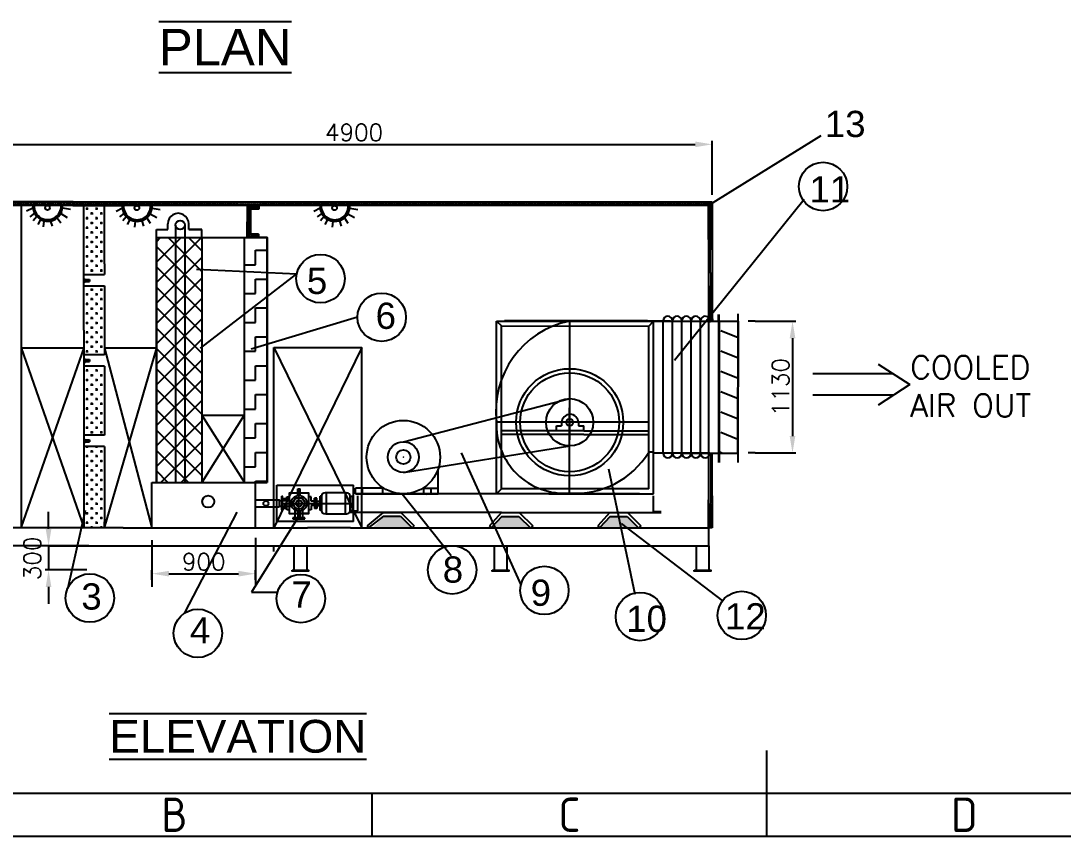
# Model space of a CAD drawing. Extents: x -10400 to 58680, y -1383 to 18331.
# Drawn here: x 17178 to 26388, y -1004 to 6204 of the extents above; entities that cross this region are included whole.
import ezdxf
from ezdxf.enums import TextEntityAlignment as Align

# ---------------------------------------------------------------- set-up
doc = ezdxf.new("R2010")
doc.units = 0
doc.header["$LTSCALE"] = 5
doc.header["$PDMODE"] = 3
doc.layers.get('0').update_dxf_attribs({"linetype": 'CONTINUOUS'})
doc.layers.get('DEFPOINTS').update_dxf_attribs({"linetype": 'CONTINUOUS'})
doc.styles.add('ISOCP', font='isocp.shx')
doc.styles.get("Standard").update_dxf_attribs({"font": 'romans.shx', "height": 150})
doc.dimstyles.get("Standard").update_dxf_attribs({"dimscale": 30, "dimtxt": 2, "dimasz": 1, "dimexe": 0.5, "dimexo": 0.5, "dimgap": 0.2, "dimtad": 1, "dimdec": 0, "dimdsep": 46, "dimtxsty": 'Standard', "dimcen": 2.5, "dimadec": 0, "dimazin": 0, "dimtfac": 1, "dimtdec": 0, "dimtmove": 2, "dimatfit": 3, "dimfxl": 1, "dimtolj": 1, "dimtzin": 0, "dimarcsym": 0})

# ---------------------------------------------------------------- blocks, each defined once
blk = doc.blocks.new('*D39')
at = {"color": 0, "lineweight": -2, "transparency": 16777216}
for p, q in [((17423, 1711.9), (17423, 1861.9)), ((17777.8, 1561.9), (17393, 1561.9)), ((17423, 1561.9), (17423, 1349.2)), ((17761.3, 1349.2), (17393, 1349.2)), ((17423, 1199.2), (17423, 1049.2))]:
    blk.add_line(p, q, dxfattribs=at)
at = {"color": 0, "transparency": 16777216}
for points in [[(17398, 1711.9), (17448, 1711.9), (17423, 1561.9)], [(17398, 1199.2), (17448, 1199.2), (17423, 1349.2)]]:
    blk.add_solid(points, dxfattribs=at)
at = {"layer": 'DEFPOINTS', "color": 0, "transparency": 16777216}
for p in [(17837.8, 1561.9), (17423, 1349.2), (17821.3, 1349.2)]:
    blk.add_point(p, dxfattribs=at)
at = {"color": 0, "transparency": 16777216, "insert": (17279.7, 1451.8), "char_height": 150, "attachment_point": 5, "rotation": 90}
blk.add_mtext('\\A1;300', dxfattribs=at)
blk = doc.blocks.new('*D36')
at = {"color": 0, "lineweight": -2, "transparency": 16777216}
for p, q in [((18337, 1261.2), (18337, 1346.5)), ((18487, 1316.5), (19101.3, 1316.5)), ((19251.3, 1261.2), (19251.3, 1346.5))]:
    blk.add_line(p, q, dxfattribs=at)
at = {"color": 0, "transparency": 16777216}
for points in [[(18487, 1341.5), (18487, 1291.5), (18337, 1316.5)], [(19101.3, 1341.5), (19101.3, 1291.5), (19251.3, 1316.5)]]:
    blk.add_solid(points, dxfattribs=at)
at = {"layer": 'DEFPOINTS', "color": 0, "transparency": 16777216}
for p in [(19251.3, 1316.5), (18337, 1201.2), (19251.3, 1201.2)]:
    blk.add_point(p, dxfattribs=at)
at = {"color": 0, "transparency": 16777216, "insert": (18794.2, 1421.5), "char_height": 150, "attachment_point": 5}
blk.add_mtext('\\A1;900', dxfattribs=at)
blk = doc.blocks.new('*D38')
at = {"color": 0, "lineweight": -2, "transparency": 16777216}
for p, q in [((16957.1, 4665), (16957.1, 5141.7)), ((17107.1, 5111.7), (23137.3, 5111.7)), ((23287.3, 4665), (23287.3, 5141.7))]:
    blk.add_line(p, q, dxfattribs=at)
at = {"color": 0, "transparency": 16777216}
for points in [[(17107.1, 5136.7), (17107.1, 5086.7), (16957.1, 5111.7)], [(23137.3, 5136.7), (23137.3, 5086.7), (23287.3, 5111.7)]]:
    blk.add_solid(points, dxfattribs=at)
at = {"layer": 'DEFPOINTS', "color": 0, "transparency": 16777216}
for p in [(23287.3, 5111.7), (16957.1, 4605), (23287.3, 4605)]:
    blk.add_point(p, dxfattribs=at)
at = {"color": 0, "transparency": 16777216, "insert": (20122.2, 5216.7), "char_height": 150, "width": 4757.143, "attachment_point": 5}
blk.add_mtext('\\A1;4900', dxfattribs=at)
blk = doc.blocks.new('*D47')
at = {"color": 0, "lineweight": -2, "transparency": 16777216}
for p, q in [((23665.6, 3548.3), (24026.4, 3548.3)), ((23996.4, 3398.3), (23996.4, 2533.5)), ((23665.6, 2383.5), (24026.4, 2383.5))]:
    blk.add_line(p, q, dxfattribs=at)
at = {"color": 0, "transparency": 16777216}
for points in [[(23971.4, 3398.3), (24021.4, 3398.3), (23996.4, 3548.3)], [(23971.4, 2533.5), (24021.4, 2533.5), (23996.4, 2383.5)]]:
    blk.add_solid(points, dxfattribs=at)
at = {"layer": 'DEFPOINTS', "color": 0, "transparency": 16777216}
for p in [(23605.6, 3548.3), (23605.6, 2383.5), (23996.4, 2383.5)]:
    blk.add_point(p, dxfattribs=at)
at = {"color": 0, "transparency": 16777216, "insert": (23891.4, 2965.9), "char_height": 150, "attachment_point": 5, "rotation": 90}
blk.add_mtext('\\A1;1130', dxfattribs=at)

msp = doc.modelspace()

# ---------------------------------------------------------------- hatches: boundary and pattern name
h = msp.add_hatch()
h.set_pattern_fill('DOTS', color=0, scale=6.624865, style=0)
h.set_pattern_definition([(0, (-50960.755, 1710.087), (5.2584866, 10.5169732), [0, -10.5169732])])
edge = h.paths.add_edge_path()
edge.add_line((17432.5, 4605), (17217.6, 4605))
edge.add_line((17217.6, 4605), (17217.6, 4571.8))
edge.add_line((17263.1, 4571.8), (17217.6, 4571.8))
edge.add_line((17263.1, 4571.8), (17434.3, 4571.8))
edge.add_line((17432.5, 4571.8), (17432.5, 4605))
h = msp.add_hatch()
h.set_pattern_fill('DOTS', color=0, scale=6.624865, style=0)
h.set_pattern_definition([(0, (-50753.348, 1710.087), (5.2584866, 10.5169732), [0, -10.5169732])])
edge = h.paths.add_edge_path()
edge.add_line((17639.9, 4605), (17425, 4605))
edge.add_line((17425, 4605), (17425, 4571.8))
edge.add_line((17470.5, 4571.8), (17425, 4571.8))
edge.add_line((17470.5, 4571.8), (17641.7, 4571.8))
edge.add_line((17639.9, 4571.8), (17639.9, 4605))
h = msp.add_hatch()
h.set_pattern_fill('DOTS', color=0, scale=6.624865, style=0)
h.set_pattern_definition([(0, (-51151.95, 1708.068), (5.2584866, 10.5169732), [0, -10.5169732])])
edge = h.paths.add_edge_path()
edge.add_line((17241.3, 4602.9), (17026.4, 4602.9))
edge.add_line((17026.4, 4602.9), (17026.4, 4569.8))
edge.add_line((17071.9, 4569.8), (17026.4, 4569.8))
edge.add_line((17071.9, 4569.8), (17243.1, 4569.8))
edge.add_line((17241.3, 4569.8), (17241.3, 4602.9))
h = msp.add_hatch()
h.set_pattern_fill('DOTS', color=0, scale=6.624865, style=0)
h.set_pattern_definition([(0, (-50543.836, 1708.09), (5.2584866, 10.5169732), [0, -10.5169732])])
edge = h.paths.add_edge_path()
edge.add_line((17849.4, 4603), (17634.5, 4603))
edge.add_line((17634.5, 4603), (17634.5, 4569.8))
edge.add_line((17680, 4569.8), (17634.5, 4569.8))
edge.add_line((17680, 4569.8), (17851.3, 4569.8))
edge.add_line((17849.4, 4569.8), (17849.4, 4603))
h = msp.add_hatch()
h.set_pattern_fill('CROSS', color=0, scale=6.62486, style=0)
h.paths.add_polyline_path([(17916.3, 4482), (17916.3, 4570.7), (17899.7, 4570.7), (17735, 4570.7), (17735, 3960.7), (17915.9, 3960.7), (17915.9, 4054.9)])
h.paths.add_polyline_path([(17915.9, 3860.7), (17735, 3860.7), (17735, 3469.6), (17735, 3250.7), (17915.9, 3250.7)])
h.paths.add_polyline_path([(17915.9, 3150.7), (17735, 3150.7), (17735, 2540.7), (17915.9, 2540.7)])
h.paths.add_polyline_path([(17915.9, 2440.7), (17735, 2440.7), (17735, 1724.5), (17735.3, 1722.1), (17913.8, 1722.1), (17913.8, 1723.5), (17915.9, 1830.7)])
h = msp.add_hatch()
h.set_pattern_fill('DOTS', color=0, scale=6.624865, style=0)
h.set_pattern_definition([(0, (-50336.429, 1708.09), (5.2584866, 10.5169732), [0, -10.5169732])])
edge = h.paths.add_edge_path()
edge.add_line((18056.8, 4603), (17841.9, 4603))
edge.add_line((17841.9, 4603), (17841.9, 4569.8))
edge.add_line((17887.4, 4569.8), (17841.9, 4569.8))
edge.add_line((17887.4, 4569.8), (18058.7, 4569.8))
edge.add_line((18056.8, 4569.8), (18056.8, 4603))
h = msp.add_hatch()
h.set_pattern_fill('DOTS', color=0, scale=6.624865, style=0)
h.set_pattern_definition([(0, (-50128.028, 1708.878), (5.2584866, 10.5169732), [0, -10.5169732])])
edge = h.paths.add_edge_path()
edge.add_line((18265.2, 4603.7), (18050.3, 4603.7))
edge.add_line((18050.3, 4603.7), (18050.3, 4570.6))
edge.add_line((18095.8, 4570.6), (18050.3, 4570.6))
edge.add_line((18095.8, 4570.6), (18267.1, 4570.6))
edge.add_line((18265.2, 4570.6), (18265.2, 4603.7))
h = msp.add_hatch()
h.set_pattern_fill('DOTS', color=0, scale=6.624865, style=0)
h.set_pattern_definition([(0, (-49920.622, 1708.878), (5.2584866, 10.5169732), [0, -10.5169732])])
edge = h.paths.add_edge_path()
edge.add_line((18472.6, 4603.7), (18257.7, 4603.7))
edge.add_line((18257.7, 4603.7), (18257.7, 4570.6))
edge.add_line((18303.2, 4570.6), (18257.7, 4570.6))
edge.add_line((18303.2, 4570.6), (18474.5, 4570.6))
edge.add_line((18472.6, 4570.6), (18472.6, 4603.7))
h = msp.add_hatch()
h.set_pattern_fill('DOTS', color=0, scale=6.624865, style=0)
h.set_pattern_definition([(0, (-49718.097, 1706.59), (5.2584866, 10.5169732), [0, -10.5169732])])
edge = h.paths.add_edge_path()
edge.add_line((18675.2, 4601.5), (18460.2, 4601.5))
edge.add_line((18460.2, 4601.5), (18460.2, 4568.3))
edge.add_line((18505.7, 4568.3), (18460.2, 4568.3))
edge.add_line((18505.7, 4568.3), (18677, 4568.3))
edge.add_line((18675.2, 4568.3), (18675.2, 4601.5))
h = msp.add_hatch()
h.set_pattern_fill('DOTS', color=0, scale=6.624865, style=0)
h.set_pattern_definition([(0, (-49510.69, 1706.59), (5.2584866, 10.5169732), [0, -10.5169732])])
edge = h.paths.add_edge_path()
edge.add_line((18882.6, 4601.5), (18667.7, 4601.5))
edge.add_line((18667.7, 4601.5), (18667.7, 4568.3))
edge.add_line((18713.1, 4568.3), (18667.7, 4568.3))
edge.add_line((18713.1, 4568.3), (18884.4, 4568.3))
edge.add_line((18882.6, 4568.3), (18882.6, 4601.5))
h = msp.add_hatch()
h.set_pattern_fill('DOTS', color=0, scale=6.624865, style=0)
h.set_pattern_definition([(0, (-49304.048, 1706.59), (5.2584866, 10.5169732), [0, -10.5169732])])
edge = h.paths.add_edge_path()
edge.add_line((19089.2, 4601.5), (18874.3, 4601.5))
edge.add_line((18874.3, 4601.5), (18874.3, 4568.3))
edge.add_line((18919.8, 4568.3), (18874.3, 4568.3))
edge.add_line((18919.8, 4568.3), (19091, 4568.3))
edge.add_line((19089.2, 4568.3), (19089.2, 4601.5))
h = msp.add_hatch()
h.set_pattern_fill('DOTS', color=0, scale=6.624865, style=0)
h.set_pattern_definition([(0, (-49096.641, 1706.59), (5.2584866, 10.5169732), [0, -10.5169732])])
edge = h.paths.add_edge_path()
edge.add_line((19296.6, 4601.5), (19081.7, 4601.5))
edge.add_line((19081.7, 4601.5), (19081.7, 4568.3))
edge.add_line((19127.2, 4568.3), (19081.7, 4568.3))
edge.add_line((19127.2, 4568.3), (19298.5, 4568.3))
edge.add_line((19296.6, 4568.3), (19296.6, 4601.5))
h = msp.add_hatch()
h.set_pattern_fill('ANSI37', color=0, scale=3.312432, style=0)
h.set_pattern_definition([(45, (-63058.929, -997.294), (-7.436623, 7.436623), []), (135, (-63058.929, -997.294), (-7.436623, -7.436623), [])])
h.paths.add_polyline_path([(19179, 4287.9), (19207.6, 4287.9), (19207.6, 4542.2), (19283.5, 4542.2), (19283.5, 4570.7), (19179, 4570.7)])
h = msp.add_hatch()
h.set_pattern_fill('DOTS', color=0, scale=6.624865, style=0)
h.set_pattern_definition([(0, (-48885.14, 1707.97), (5.2584866, 10.5169732), [0, -10.5169732])])
edge = h.paths.add_edge_path()
edge.add_line((19508.1, 4602.8), (19293.2, 4602.8))
edge.add_line((19293.2, 4602.8), (19293.2, 4569.7))
edge.add_line((19338.7, 4569.7), (19293.2, 4569.7))
edge.add_line((19338.7, 4569.7), (19510, 4569.7))
edge.add_line((19508.1, 4569.7), (19508.1, 4602.8))
h = msp.add_hatch()
h.set_pattern_fill('DOTS', color=0, scale=6.624865, style=0)
h.set_pattern_definition([(0, (-48677.733, 1707.97), (5.2584866, 10.5169732), [0, -10.5169732])])
edge = h.paths.add_edge_path()
edge.add_line((19715.5, 4602.8), (19500.6, 4602.8))
edge.add_line((19500.6, 4602.8), (19500.6, 4569.7))
edge.add_line((19546.1, 4569.7), (19500.6, 4569.7))
edge.add_line((19546.1, 4569.7), (19717.4, 4569.7))
edge.add_line((19715.5, 4569.7), (19715.5, 4602.8))
h = msp.add_hatch()
h.set_pattern_fill('DOTS', color=0, scale=6.624865, style=0)
h.set_pattern_definition([(0, (-48473.729, 1705.823), (5.2584866, 10.5169732), [0, -10.5169732])])
edge = h.paths.add_edge_path()
edge.add_line((19919.5, 4600.7), (19704.6, 4600.7))
edge.add_line((19704.6, 4600.7), (19704.6, 4567.6))
edge.add_line((19750.1, 4567.6), (19704.6, 4567.6))
edge.add_line((19750.1, 4567.6), (19921.4, 4567.6))
edge.add_line((19919.5, 4567.6), (19919.5, 4600.7))
h = msp.add_hatch()
h.set_pattern_fill('DOTS', color=0, scale=6.624865, style=0)
h.set_pattern_definition([(0, (-48266.323, 1705.823), (5.2584866, 10.5169732), [0, -10.5169732])])
edge = h.paths.add_edge_path()
edge.add_line((20126.9, 4600.7), (19912, 4600.7))
edge.add_line((19912, 4600.7), (19912, 4567.6))
edge.add_line((19957.5, 4567.6), (19912, 4567.6))
edge.add_line((19957.5, 4567.6), (20128.8, 4567.6))
edge.add_line((20126.9, 4567.6), (20126.9, 4600.7))
h = msp.add_hatch()
h.set_pattern_fill('DOTS', color=0, scale=6.624865, style=0)
h.set_pattern_definition([(0, (-48063.393, 1705.823), (5.2584866, 10.5169732), [0, -10.5169732])])
edge = h.paths.add_edge_path()
edge.add_line((20329.9, 4600.7), (20114.9, 4600.7))
edge.add_line((20114.9, 4600.7), (20114.9, 4567.6))
edge.add_line((20160.4, 4567.6), (20114.9, 4567.6))
edge.add_line((20160.4, 4567.6), (20331.7, 4567.6))
edge.add_line((20329.9, 4567.6), (20329.9, 4600.7))
h = msp.add_hatch()
h.set_pattern_fill('DOTS', color=0, scale=6.624865, style=0)
h.set_pattern_definition([(0, (-47855.986, 1705.823), (5.2584866, 10.5169732), [0, -10.5169732])])
edge = h.paths.add_edge_path()
edge.add_line((20537.3, 4600.7), (20322.4, 4600.7))
edge.add_line((20322.4, 4600.7), (20322.4, 4567.6))
edge.add_line((20367.9, 4567.6), (20322.4, 4567.6))
edge.add_line((20367.9, 4567.6), (20539.1, 4567.6))
edge.add_line((20537.3, 4567.6), (20537.3, 4600.7))
h = msp.add_hatch()
h.set_pattern_fill('DOTS', color=0, scale=6.624865, style=0)
h.set_pattern_definition([(0, (-47643.814, 1706.648), (5.2584866, 10.5169732), [0, -10.5169732])])
edge = h.paths.add_edge_path()
edge.add_line((20749.5, 4601.5), (20534.5, 4601.5))
edge.add_line((20534.5, 4601.5), (20534.5, 4568.4))
edge.add_line((20580, 4568.4), (20534.5, 4568.4))
edge.add_line((20580, 4568.4), (20751.3, 4568.4))
edge.add_line((20749.5, 4568.4), (20749.5, 4601.5))
h = msp.add_hatch()
h.set_pattern_fill('DOTS', color=0, scale=6.624865, style=0)
h.set_pattern_definition([(0, (-47436.407, 1706.648), (5.2584866, 10.5169732), [0, -10.5169732])])
edge = h.paths.add_edge_path()
edge.add_line((20956.9, 4601.5), (20741.9, 4601.5))
edge.add_line((20741.9, 4601.5), (20741.9, 4568.4))
edge.add_line((20787.4, 4568.4), (20741.9, 4568.4))
edge.add_line((20787.4, 4568.4), (20958.7, 4568.4))
edge.add_line((20956.9, 4568.4), (20956.9, 4601.5))
h = msp.add_hatch()
h.set_pattern_fill('DOTS', color=0, scale=6.624865, style=0)
h.set_pattern_definition([(0, (-47226.714, 1708.69), (5.2584866, 10.5169732), [0, -10.5169732])])
edge = h.paths.add_edge_path()
edge.add_line((21166.6, 4603.6), (20951.6, 4603.6))
edge.add_line((20951.6, 4603.6), (20951.6, 4570.4))
edge.add_line((20997.1, 4570.4), (20951.6, 4570.4))
edge.add_line((20997.1, 4570.4), (21168.4, 4570.4))
edge.add_line((21166.6, 4570.4), (21166.6, 4603.6))
h = msp.add_hatch()
h.set_pattern_fill('DOTS', color=0, scale=6.624865, style=0)
h.set_pattern_definition([(0, (-47019.308, 1708.69), (5.2584866, 10.5169732), [0, -10.5169732])])
edge = h.paths.add_edge_path()
edge.add_line((21374, 4603.6), (21159, 4603.6))
edge.add_line((21159, 4603.6), (21159, 4570.4))
edge.add_line((21204.5, 4570.4), (21159, 4570.4))
edge.add_line((21204.5, 4570.4), (21375.8, 4570.4))
edge.add_line((21374, 4570.4), (21374, 4603.6))
h = msp.add_hatch()
h.set_pattern_fill('DOTS', color=0, scale=6.624865, style=0)
h.set_pattern_definition([(0, (-46809.959, 1708.823), (5.2584866, 10.5169732), [0, -10.5169732])])
edge = h.paths.add_edge_path()
edge.add_line((21583.3, 4603.7), (21368.4, 4603.7))
edge.add_line((21368.4, 4603.7), (21368.4, 4570.6))
edge.add_line((21413.9, 4570.6), (21368.4, 4570.6))
edge.add_line((21413.9, 4570.6), (21585.1, 4570.6))
edge.add_line((21583.3, 4570.6), (21583.3, 4603.7))
h = msp.add_hatch()
h.set_pattern_fill('DOTS', color=0, scale=6.624865, style=0)
h.set_pattern_definition([(0, (-46602.552, 1708.823), (5.2584866, 10.5169732), [0, -10.5169732])])
edge = h.paths.add_edge_path()
edge.add_line((21790.7, 4603.7), (21575.8, 4603.7))
edge.add_line((21575.8, 4603.7), (21575.8, 4570.6))
edge.add_line((21621.3, 4570.6), (21575.8, 4570.6))
edge.add_line((21621.3, 4570.6), (21792.5, 4570.6))
edge.add_line((21790.7, 4570.6), (21790.7, 4603.7))
h = msp.add_hatch()
h.set_pattern_fill('DOTS', color=0, scale=6.624865, style=0)
h.set_pattern_definition([(0, (-46394.047, 1709.5), (5.2584866, 10.5169732), [0, -10.5169732])])
edge = h.paths.add_edge_path()
edge.add_line((21999.2, 4604.4), (21784.3, 4604.4))
edge.add_line((21784.3, 4604.4), (21784.3, 4571.2))
edge.add_line((21829.8, 4571.2), (21784.3, 4571.2))
edge.add_line((21829.8, 4571.2), (22001, 4571.2))
edge.add_line((21999.2, 4571.2), (21999.2, 4604.4))
h = msp.add_hatch()
h.set_pattern_fill('DOTS', color=0, scale=6.624865, style=0)
h.set_pattern_definition([(0, (-46186.641, 1709.5), (5.2584866, 10.5169732), [0, -10.5169732])])
edge = h.paths.add_edge_path()
edge.add_line((22206.6, 4604.4), (21991.7, 4604.4))
edge.add_line((21991.7, 4604.4), (21991.7, 4571.2))
edge.add_line((22037.2, 4571.2), (21991.7, 4571.2))
edge.add_line((22037.2, 4571.2), (22208.5, 4571.2))
edge.add_line((22206.6, 4571.2), (22206.6, 4604.4))
h = msp.add_hatch()
h.set_pattern_fill('DOTS', color=0, scale=6.624865, style=0)
h.set_pattern_definition([(0, (-45975.066, 1709.316), (5.2584866, 10.5169732), [0, -10.5169732])])
edge = h.paths.add_edge_path()
edge.add_line((22418.2, 4604.2), (22203.3, 4604.2))
edge.add_line((22203.3, 4604.2), (22203.3, 4571.1))
edge.add_line((22248.8, 4571.1), (22203.3, 4571.1))
edge.add_line((22248.8, 4571.1), (22420, 4571.1))
edge.add_line((22418.2, 4571.1), (22418.2, 4604.2))
h = msp.add_hatch()
h.set_pattern_fill('DOTS', color=0, scale=6.624865, style=0)
h.set_pattern_definition([(0, (-45767.659, 1709.316), (5.2584866, 10.5169732), [0, -10.5169732])])
edge = h.paths.add_edge_path()
edge.add_line((22625.6, 4604.2), (22410.7, 4604.2))
edge.add_line((22410.7, 4604.2), (22410.7, 4571.1))
edge.add_line((22456.2, 4571.1), (22410.7, 4571.1))
edge.add_line((22456.2, 4571.1), (22627.4, 4571.1))
edge.add_line((22625.6, 4571.1), (22625.6, 4604.2))
h = msp.add_hatch()
h.set_pattern_fill('DOTS', color=0, scale=6.624865, style=0)
h.set_pattern_definition([(0, (-45560.696, 1708.637), (5.2584866, 10.5169732), [0, -10.5169732])])
edge = h.paths.add_edge_path()
edge.add_line((22832.6, 4603.5), (22617.6, 4603.5))
edge.add_line((22617.6, 4603.5), (22617.6, 4570.4))
edge.add_line((22663.1, 4570.4), (22617.6, 4570.4))
edge.add_line((22663.1, 4570.4), (22834.4, 4570.4))
edge.add_line((22832.6, 4570.4), (22832.6, 4603.5))
h = msp.add_hatch()
h.set_pattern_fill('DOTS', color=0, scale=6.624865, style=0)
h.set_pattern_definition([(0, (-45353.289, 1708.637), (5.2584866, 10.5169732), [0, -10.5169732])])
edge = h.paths.add_edge_path()
edge.add_line((23040, 4603.5), (22825.1, 4603.5))
edge.add_line((22825.1, 4603.5), (22825.1, 4570.4))
edge.add_line((22870.5, 4570.4), (22825.1, 4570.4))
edge.add_line((22870.5, 4570.4), (23041.8, 4570.4))
edge.add_line((23040, 4570.4), (23040, 4603.5))
h = msp.add_hatch()
h.set_pattern_fill('DOTS', color=0, scale=6.624865, style=0)
h.set_pattern_definition([(0, (-45140.296, 1707.455), (5.2584866, 10.5169732), [0, -10.5169732])])
edge = h.paths.add_edge_path()
edge.add_line((23253, 4602.3), (23038, 4602.3))
edge.add_line((23038, 4602.3), (23038, 4569.2))
edge.add_line((23083.5, 4569.2), (23038, 4569.2))
edge.add_line((23083.5, 4569.2), (23254.8, 4569.2))
edge.add_line((23253, 4569.2), (23253, 4602.3))
h = msp.add_hatch()
h.set_pattern_fill('DOTS', color=0, scale=6.624865, angle=-90, style=0)
h.set_pattern_definition([(270, (20390.034, 72782.858), (10.5169732, -5.2584866), [0, -10.5169732])])
edge = h.paths.add_edge_path()
edge.add_line((23284.9, 4389.6), (23284.9, 4604.5))
edge.add_line((23284.9, 4604.5), (23251.8, 4604.5))
edge.add_line((23251.8, 4559), (23251.8, 4604.5))
edge.add_line((23251.8, 4559), (23251.8, 4387.8))
edge.add_line((23251.8, 4389.6), (23284.9, 4389.6))
h = msp.add_hatch()
h.set_pattern_fill('DOTS', color=0, scale=6.624865, angle=-90, style=0)
h.set_pattern_definition([(270, (20387.014, 72574.153), (10.5169732, -5.2584866), [0, -10.5169732])])
edge = h.paths.add_edge_path()
edge.add_line((23281.9, 4180.9), (23281.9, 4395.8))
edge.add_line((23281.9, 4395.8), (23248.8, 4395.8))
edge.add_line((23248.8, 4350.3), (23248.8, 4395.8))
edge.add_line((23248.8, 4350.3), (23248.8, 4179.1))
edge.add_line((23248.8, 4180.9), (23281.9, 4180.9))
h = msp.add_hatch()
h.set_pattern_fill('ANSI37', color=0, scale=40.195617, style=0)
h.set_pattern_definition([(45, (-103470.71, -1184.41), (-90.24173, 90.24173), []), (135, (-103470.71, -1184.41), (-90.24173, -90.24173), [])])
h.paths.add_polyline_path([(18777.7, 4287.9), (18375.8, 4287.9), (18375.8, 2122.3), (18777.7, 2122.3)])
h = msp.add_hatch()
h.set_pattern_fill('ZIGZAG', color=0, scale=40.195617, style=0)
h.set_pattern_definition([(0, (-103264.83, -1184.41), (127.62108, 127.62108), [127.62108, -127.62108]), (90, (-103137.21, -1184.41), (-127.62108, 127.62108), [127.62108, -127.62108])])
h.paths.add_polyline_path([(19354.8, 4287.9), (19153.8, 4287.9), (19153.8, 2122.3), (19354.8, 2122.3)])
h = msp.add_hatch()
h.set_pattern_fill('DOTS', color=0, scale=6.624865, angle=-90, style=0)
h.set_pattern_definition([(270, (20390.404, 72367.467), (10.5169732, -5.2584866), [0, -10.5169732])])
edge = h.paths.add_edge_path()
edge.add_line((23285.3, 3974.2), (23285.3, 4189.1))
edge.add_line((23285.3, 4189.1), (23252.1, 4189.1))
edge.add_line((23252.1, 4143.6), (23252.1, 4189.1))
edge.add_line((23252.1, 4143.6), (23252.1, 3972.4))
edge.add_line((23252.1, 3974.2), (23285.3, 3974.2))
h = msp.add_hatch()
h.set_pattern_fill('DOTS', color=0, scale=6.624865, angle=-90, style=0)
h.set_pattern_definition([(270, (20389.377, 72159.175), (10.5169732, -5.2584866), [0, -10.5169732])])
edge = h.paths.add_edge_path()
edge.add_line((23284.2, 3765.9), (23284.2, 3980.8))
edge.add_line((23284.2, 3980.8), (23251.1, 3980.8))
edge.add_line((23251.1, 3935.3), (23251.1, 3980.8))
edge.add_line((23251.1, 3935.3), (23251.1, 3764.1))
edge.add_line((23251.1, 3765.9), (23284.2, 3765.9))
h = msp.add_hatch()
h.set_pattern_fill('DOTS', color=0, scale=6.624865, angle=-90, style=0)
h.set_pattern_definition([(270, (20393.904, 72041.548), (10.5169732, -5.2584866), [0, -10.5169732])])
edge = h.paths.add_edge_path()
edge.add_line((23288.8, 3648.3), (23288.8, 3863.2))
edge.add_line((23288.8, 3863.2), (23255.6, 3863.2))
edge.add_line((23255.6, 3817.7), (23255.6, 3863.2))
edge.add_line((23255.6, 3817.7), (23255.6, 3646.5))
edge.add_line((23255.6, 3648.3), (23288.8, 3648.3))
h = msp.add_hatch()
h.set_pattern_fill('DOTS', color=0, scale=6.624865, angle=-90, style=0)
h.set_pattern_definition([(270, (20385.316, 71937.493), (10.5169732, -5.2584866), [0, -10.5169732])])
edge = h.paths.add_edge_path()
edge.add_line((23280.2, 3544.2), (23280.2, 3759.2))
edge.add_line((23280.2, 3759.2), (23247.1, 3759.2))
edge.add_line((23247.1, 3713.7), (23247.1, 3759.2))
edge.add_line((23247.1, 3713.7), (23247.1, 3542.4))
edge.add_line((23247.1, 3544.2), (23280.2, 3544.2))
h = msp.add_hatch()
h.set_pattern_fill('DOTS', color=0, scale=6.624865, angle=-90, style=0)
h.set_pattern_definition([(270, (20389.764, 70550.987), (10.5169732, -5.2584866), [0, -10.5169732])])
edge = h.paths.add_edge_path()
edge.add_line((23284.6, 2157.7), (23284.6, 2372.6))
edge.add_line((23284.6, 2372.6), (23251.5, 2372.6))
edge.add_line((23251.5, 2327.2), (23251.5, 2372.6))
edge.add_line((23251.5, 2327.2), (23251.5, 2155.9))
edge.add_line((23251.5, 2157.7), (23284.6, 2157.7))
h = msp.add_hatch()
h.set_pattern_fill('DOTS', color=0, scale=6.624865, angle=-90, style=0)
h.set_pattern_definition([(270, (20389.709, 70338.534), (10.5169732, -5.2584866), [0, -10.5169732])])
edge = h.paths.add_edge_path()
edge.add_line((23284.6, 1945.3), (23284.6, 2160.2))
edge.add_line((23284.6, 2160.2), (23251.4, 2160.2))
edge.add_line((23251.4, 2114.7), (23251.4, 2160.2))
edge.add_line((23251.4, 2114.7), (23251.4, 1943.4))
edge.add_line((23251.4, 1945.3), (23284.6, 1945.3))
h = msp.add_hatch()
h.set_pattern_fill('DOTS', color=0, scale=6.624865, angle=-90, style=0)
h.set_pattern_definition([(270, (20389.937, 70119.066), (10.5169732, -5.2584866), [0, -10.5169732])])
edge = h.paths.add_edge_path()
edge.add_line((23284.8, 1725.8), (23284.8, 1940.7))
edge.add_line((23284.8, 1940.7), (23251.7, 1940.7))
edge.add_line((23251.7, 1895.2), (23251.7, 1940.7))
edge.add_line((23251.7, 1895.2), (23251.7, 1724))
edge.add_line((23251.7, 1725.8), (23284.8, 1725.8))
h = msp.add_hatch(color=0)
h.paths.add_polyline_path([(22534.2, 1821.8), (22384.3, 1821.8), (22290.4, 1722.1), (22636.8, 1722.1)])
h.paths.add_polyline_path([(21578.9, 1821.8), (21429, 1821.8), (21335.1, 1722.1), (21681.5, 1722.1)])
h.paths.add_polyline_path([(20532.1, 1823.9), (20382.2, 1823.9), (20288.3, 1724.1), (20288.1, 1722.1), (20636.8, 1722.1)])

# ---------------------------------------------------------------- linework, layer by layer
at = {"color": 0, "ltscale": 100}
for p, q in [((24248, 5187.3), (23254.1, 4570.7)), ((21597.8, 1217.1), (21070.5, 2384.8)), ((20548.8, 2022.5), (20980, 1477.2)), ((22482, 1759.4), (23377.7, 1077.2))]:
    msp.add_line(p, q, dxfattribs=at)
at = {"color": 0}
for p, q in [((17425, 4605), (16957.1, 4605)), ((17639.9, 4605), (17425, 4605)), ((17639.9, 4605), (23287.3, 4605)), ((22953.5, 3203.2), (24098.7, 4628.2)), ((23287.3, 4605), (23287.3, 3549.2)), ((17641.7, 4571.8), (16830.9, 4571.8)), ((17182.5, 4571.8), (17182.5, 3917.4)), ((17285, 4548.8), (17228.8, 4520.2)), ((17625.3, 4571.8), (17459.6, 4571.8)), ((17547, 4550), (17618, 4538.4)), ((17637.6, 4571.8), (17816.3, 4571.8)), ((17641.7, 4571.8), (18085.1, 4571.8)), ((17735, 3469.6), (17735, 4571.8)), ((17735, 4570.7), (17906.3, 4570.7)), ((19560.8, 4570.7), (17899.7, 4570.7)), ((17916.3, 4482), (17916.3, 4571.2)), ((18075.3, 4547.7), (18019.1, 4519.1)), ((18341.4, 4570.7), (18175.8, 4570.7)), ((18337.3, 4549), (18408.3, 4537.3)), ((19176.5, 4570.7), (19175.6, 4287.9)), ((19207.6, 4542.2), (19284.7, 4542.2)), ((19207.6, 4542.2), (19207.6, 4320.2)), ((19445.9, 4570.7), (19213, 4570.7)), ((19284.7, 4542.2), (19284.5, 4570.7)), ((19873.9, 4570.7), (19445.9, 4570.7)), ((19822.1, 4547.7), (19766, 4519.1)), ((23254.1, 4570.7), (19873.9, 4570.7)), ((20084.2, 4549), (20155.1, 4537.3)), ((23254.5, 4271.7), (23254.1, 4570.7)), ((17299.1, 4502.9), (17258.9, 4470.7)), ((17319.5, 4473), (17288.3, 4435.8)), ((17351, 4448.9), (17327.5, 4402.9)), ((17380.2, 4433.5), (17374.4, 4381.6)), ((17437.8, 4437.8), (17454.1, 4388.4)), ((17500.5, 4463.3), (17531.5, 4416.9)), ((17530.5, 4499.7), (17588.1, 4465.4)), ((17915.9, 4054.9), (17916.3, 4482)), ((18089.4, 4501.8), (18049.2, 4469.7)), ((18109.8, 4471.9), (18078.6, 4434.7)), ((18141.3, 4447.8), (18117.8, 4401.8)), ((18188.6, 4432.4), (18182.8, 4380.5)), ((18246.2, 4436.8), (18262.5, 4387.3)), ((18290.8, 4462.2), (18321.8, 4415.8)), ((18320.8, 4498.6), (18378.4, 4464.4)), ((19836.3, 4501.8), (19796.1, 4469.7)), ((19856.7, 4471.9), (19825.5, 4434.7)), ((19888.2, 4447.8), (19864.6, 4401.8)), ((19935.5, 4432.4), (19929.7, 4380.5)), ((19993, 4436.8), (20009.3, 4387.3)), ((20037.7, 4462.2), (20068.6, 4415.8)), ((20067.7, 4498.6), (20125.2, 4464.4)), ((18375.8, 4287.9), (18375.8, 4359.7)), ((18375.8, 4359.7), (18476.3, 4359.7)), ((18375.8, 4359.7), (18476.3, 4359.7)), ((18436.6, 4359.7), (18476.3, 4359.7)), ((18476.3, 4359.7), (18476.3, 4409.5)), ((18476.3, 4359.7), (18476.3, 4409.5)), ((18545.6, 4398.8), (18545.6, 2122.3)), ((18626, 4398.8), (18626, 2122.3)), ((18661.4, 4359.7), (18661.4, 4409.5)), ((18661.4, 4359.7), (18661.4, 4409.5)), ((18777.7, 4359.7), (18661.4, 4359.7)), ((18777.7, 4287.9), (18777.7, 4359.7)), ((18375.8, 4287.9), (18375.8, 2122.3)), ((18435.2, 4287.9), (19301.3, 4287.9)), ((19153.8, 2122.3), (19153.8, 4287.9)), ((19207.6, 4320.2), (19277, 4320.2)), ((19211.4, 4287.9), (19233.1, 4320.2)), ((19212.9, 4320.2), (19225.1, 4287.9)), ((19225.1, 4287.9), (19246.8, 4320.2)), ((19226.4, 4320.3), (19238.6, 4288.1)), ((19238.6, 4288.1), (19260.3, 4320.3)), ((19242.1, 4320.2), (19254.3, 4287.9)), ((19354.8, 4287.9), (19243.9, 4287.9)), ((19254.1, 4287.9), (19275.8, 4320.2)), ((19255.1, 4320.2), (19267.3, 4287.9)), ((19264, 4287.9), (19354.8, 4287.9)), ((19264.8, 4320.2), (19277, 4287.9)), ((19267.3, 4287.9), (19277, 4302.4)), ((19277, 4316.8), (19277, 4320.2)), ((19277, 4316.8), (19277, 4287.9)), ((19354.8, 4287.9), (19354.8, 2122.3)), ((19354.8, 2122.3), (19354.8, 4287.9)), ((23254.5, 4271.7), (23253.8, 1561.3)), ((17915.9, 4054.9), (17915.9, 3960.7)), ((17734.8, 3960.7), (17915.9, 3960.7)), ((17735, 3960.7), (17906.3, 3960.7)), ((18730.2, 4008.4), (19616.7, 3968.2)), ((18766.6, 3310.6), (19616.7, 3968.2)), ((17182.5, 3917.4), (17182.5, 1731.2)), ((17736.2, 3921.1), (17747.7, 3921.1)), ((17736.2, 3895.1), (17747.7, 3895.1)), ((17747.7, 3921.1), (17747.7, 3895.1)), ((17747.7, 3917.5), (17785.4, 3917.5)), ((17747.7, 3900.4), (17785.4, 3900.4)), ((17785.4, 3917.5), (17785.4, 3900.4)), ((17734.8, 3860.7), (17915.9, 3860.7)), ((17735, 3860.7), (17906.3, 3860.7)), ((17915.9, 3860.7), (17915.9, 3250.7)), ((23287.3, 3595.8), (23288.2, 3549)), ((23342.5, 3549), (23342.5, 3608.8)), ((23349.1, 3549), (23349.1, 3608.8)), ((23514.8, 3549), (23514.8, 3612.7)), ((20152.6, 3583.3), (19213.8, 3302.2)), ((21381.4, 2022.3), (21381.6, 3549.3)), ((21381.6, 3549.3), (22769.5, 3549.1)), ((21381.6, 3549.3), (21424.6, 3506.2)), ((21424.4, 2065.3), (21424.6, 3506.2)), ((21424.6, 3506.2), (22726.4, 3506)), ((22713.7, 3550.6), (21451.7, 3550.9)), ((21912.5, 3550.8), (22917.8, 3550.5)), ((22027.3, 2022.2), (22027.5, 3549.2)), ((22769.5, 3549.1), (22215.1, 3549.2)), ((22726.2, 2065.1), (22726.4, 3506)), ((22726.4, 3506), (22769.5, 3549.1)), ((22769.3, 2022.1), (22769.5, 3549.1)), ((22769.3, 2383.1), (22769.5, 3549.1)), ((22769.5, 3549.1), (23017.9, 3549.1)), ((22775.4, 3550.6), (22775.4, 3550.6)), ((22775.4, 3550.6), (22775.4, 3549.1)), ((22775.4, 3550.6), (22775.4, 3549.1)), ((22775.4, 3549.1), (22775.4, 3549.1)), ((22775.4, 3549.1), (22819.9, 3549.1)), ((22852.1, 2383.1), (22852.3, 3549.1)), ((22934.9, 2383.1), (22935.1, 3549.1)), ((23017.7, 2383.1), (23017.9, 3549.1)), ((23017.9, 3549.1), (23514.8, 3549)), ((23100.6, 2383.1), (23100.7, 3549.1)), ((23183.4, 2383.1), (23183.5, 3549)), ((23266.3, 3549), (23514.8, 3549)), ((23342.5, 3549), (23342.4, 2383)), ((23342.5, 3549), (23342.4, 2383)), ((23349.1, 3549), (23349, 2383)), ((23349.1, 3549), (23349, 2383)), ((23349.1, 3549), (23514.8, 3549)), ((23514.8, 3549), (23514.6, 2383)), ((23514.6, 2383), (23514.8, 3549)), ((23665.8, 3548.3), (23605.6, 3548.3)), ((17735, 3469.6), (17735, 1724.5)), ((23363.9, 3465.8), (23514.7, 3403)), ((19412.5, 1722.1), (19412.5, 3315.5)), ((19412.5, 3315.5), (20189.8, 3315.5)), ((20189.8, 3315.5), (19412.5, 1722.1)), ((19412.5, 3315.5), (20189.8, 1722.1)), ((20189.8, 1722.1), (20189.8, 3315.5)), ((17182.5, 3313.1), (17735, 3313.1)), ((17182.5, 3313.1), (17735, 1724.5)), ((17735, 3313.1), (17182.5, 1731.2)), ((17915.9, 3250.7), (17735, 3250.7)), ((18375.8, 3312.6), (17913.8, 1722.1)), ((17915.9, 3313.1), (18375.8, 3313.1)), ((17915.9, 3309), (18334.3, 1722.1)), ((23363.9, 3286.4), (23514.7, 3223.5)), ((17915.9, 3150.7), (17735, 3150.7)), ((17736.6, 3213.4), (17748.1, 3213.4)), ((17736.6, 3187.4), (17748.1, 3187.4)), ((17748.1, 3213.4), (17748.1, 3187.4)), ((17748.1, 3209.9), (17785.8, 3209.9)), ((17748.1, 3192.7), (17785.8, 3192.7)), ((17785.8, 3209.9), (17785.8, 3192.7)), ((17915.9, 3150.7), (17915.9, 2540.7)), ((24752, 3169.7), (25033.1, 2988.9)), ((23363.8, 3107), (23514.7, 3044.1)), ((24177.3, 3086.9), (24884, 3086.9)), ((21381.4, 2022.3), (21381.5, 2973.9)), ((22027.3, 2022.2), (22027.4, 2973.8)), ((25033.1, 2988.9), (24752, 2806.2)), ((20557.8, 2483.2), (22027.4, 2863.7)), ((23363.8, 2927.6), (23514.7, 2864.7)), ((24884, 2895.7), (24177.3, 2895.7)), ((18777.7, 2718.8), (19153.8, 2718.9)), ((19151.9, 2718.9), (18777.7, 2122.3)), ((18777.7, 2718.8), (19153.8, 2122.3)), ((19151.9, 2718.9), (19153.8, 2721.7)), ((23363.8, 2748.2), (23514.7, 2685.3)), ((22726.3, 2654.8), (21381.4, 2654.9)), ((22151.3, 2579.7), (21424.5, 2579.8)), ((22151.3, 2579.7), (22726.3, 2579.7)), ((17734.9, 2503), (17746.4, 2503)), ((17915.9, 2540.7), (17735, 2540.7)), ((17746.4, 2503), (17746.4, 2477)), ((17746.4, 2499.4), (17784.1, 2499.4)), ((17784.1, 2499.4), (17784.1, 2482.2)), ((22151.3, 2546.6), (21424.5, 2546.7)), ((22151.3, 2546.6), (22726.3, 2546.5)), ((23363.8, 2568.7), (23514.6, 2505.9)), ((17734.9, 2477), (17746.4, 2477)), ((17915.9, 2440.7), (17735, 2440.7)), ((17746.4, 2482.2), (17784.1, 2482.2)), ((17915.9, 2440.7), (17915.9, 1830.7)), ((20557.8, 2210.7), (22027.4, 2446)), ((23349, 2395.5), (23378.8, 2383)), ((23266.2, 2383.1), (22769.3, 2383.1)), ((23017.7, 2383.1), (23514.6, 2383)), ((23266.2, 2383.1), (23514.6, 2383)), ((23287.3, 2005.1), (23287.3, 2383.1)), ((23342.4, 2383), (23342.4, 2300.2)), ((23342.4, 2383), (23342.4, 2300.2)), ((23349, 2383), (23349, 2300.2)), ((23349, 2383), (23349, 2300.2)), ((23349, 2383), (23514.6, 2383)), ((23514.6, 2383), (23514.6, 2300.2)), ((23514.6, 2383), (23514.6, 2300.2)), ((23666.7, 2383.5), (23605.6, 2383.5)), ((20865.9, 2022.3), (20865.9, 2244.6)), ((22369.7, 2244.8), (22602.4, 1136.7)), ((18334.3, 1722.1), (18334.3, 2122.3)), ((18334.3, 2122.3), (19354.8, 2122.3)), ((19252.7, 1722.1), (19252.7, 2123.6)), ((19547.7, 2027.8), (19547.7, 1938.3)), ((19625.6, 2007.2), (19625.6, 2067.5)), ((19625.6, 2007.2), (19625.6, 2067.5)), ((19625.6, 2027.8), (19625.6, 2067.5)), ((19625.6, 2067.5), (19645.4, 2067.5)), ((19635.5, 1809.2), (19635.5, 2067.5)), ((19645.4, 2007.2), (19645.4, 2067.5)), ((19875.7, 2031.1), (19865.7, 2031.1)), ((20047.9, 2031.1), (20057.8, 2031.1)), ((20385.2, 2072), (20134.1, 2072)), ((20134.1, 2022.3), (20134.1, 2072)), ((20197, 2022.3), (20197, 2072)), ((20375.6, 2022.3), (20375.6, 2072)), ((20730.4, 2072), (20865.9, 2072)), ((20740, 2022.3), (20740, 2072)), ((20802.9, 2022.3), (20802.9, 2072)), ((21381.4, 2022.3), (21424.4, 2065.3)), ((22726.2, 2065.1), (21424.4, 2065.3)), ((19459.5, 1963.2), (19570.5, 1963.2)), ((19484.8, 1938.3), (19484.8, 2001.3)), ((19491.4, 2001.3), (19484.8, 2001.3)), ((19484.8, 1880.4), (19484.8, 1996.3)), ((19484.8, 1938.3), (19484.8, 1875.4)), ((19488.1, 1938.3), (19488.1, 2001.3)), ((19488.1, 1880.4), (19488.1, 1996.3)), ((19488.1, 1938.3), (19488.1, 1875.4)), ((19491.4, 1938.3), (19491.4, 2001.3)), ((19491.4, 1880.4), (19491.4, 1996.3)), ((19491.4, 1979.7), (19527.9, 1979.7)), ((19491.4, 1938.3), (19491.4, 1896.9)), ((19491.4, 1938.3), (19491.4, 1875.4)), ((19527.9, 1880.4), (19527.9, 1996.3)), ((19527.9, 1996.3), (19547.7, 1996.3)), ((19547.7, 1938.3), (19547.7, 1880.4)), ((19565.9, 1938.3), (19723.3, 1938.3)), ((19743.2, 1994.6), (19723.3, 1994.6)), ((19723.3, 1882), (19723.3, 1994.6)), ((19743.2, 1958.2), (19743.2, 1994.6)), ((19753.1, 1958.2), (19743.2, 1958.2)), ((19773, 1958.2), (19753.1, 1958.2)), ((19773, 1938.3), (19773, 1984.7)), ((19792.9, 1984.7), (19773, 1984.7)), ((19773, 1938.3), (19773, 1892)), ((19782.9, 1938.3), (19782.9, 1984.7)), ((19782.9, 1938.3), (19782.9, 1918.5)), ((19782.9, 1938.3), (19782.9, 1892)), ((19792.9, 1938.3), (19792.9, 1984.7)), ((19792.9, 1938.3), (19792.9, 1958.2)), ((19792.9, 1958.2), (19822.7, 1958.2)), ((19792.9, 1938.3), (19792.9, 1918.5)), ((19792.9, 1938.3), (19792.9, 1892)), ((19835.9, 2001.3), (19822.7, 2001.3)), ((19822.7, 1875.4), (19822.7, 2001.3)), ((19835.9, 2001.3), (19835.9, 1875.4)), ((20087.7, 1875.4), (20087.7, 2001.3)), ((20087.7, 2001.3), (20104.2, 2001.3)), ((20104.2, 2001.3), (20104.2, 1875.4)), ((20134.1, 2022.3), (20832.7, 2022.3)), ((20557.8, 2022.3), (20134.1, 2022.3)), ((20155.7, 1872.6), (20155.7, 2005.8)), ((20195.6, 2022), (20764.2, 2019.7)), ((20633.3, 2021.7), (20522.4, 2021.7)), ((20557.8, 2022.3), (20865.9, 2022.3)), ((21426, 2022.3), (20631.7, 2022.3)), ((22643.4, 2022.1), (21381.4, 2022.3)), ((21842.2, 2022.2), (22769.3, 2022.1)), ((22769.3, 1862.5), (22769.3, 2005.1)), ((23254.1, 1722.1), (23254.1, 1970.5)), ((23287.3, 2005.1), (23287.3, 1722.1)), ((17595.2, 1193.7), (17748.8, 1877.8)), ((18627.1, 969.7), (19090, 1859.7)), ((19459.5, 1913.5), (19570.5, 1913.5)), ((19491.4, 1875.4), (19484.8, 1875.4)), ((19491.4, 1896.9), (19527.9, 1896.9)), ((19547.7, 1880.4), (19527.9, 1880.4)), ((19602.4, 1809.2), (19602.4, 1877.2)), ((19625.6, 1848.9), (19625.6, 1869.5)), ((19625.6, 1848.9), (19625.6, 1869.5)), ((19625.6, 1848.9), (19625.6, 1809.2)), ((19645.4, 1848.9), (19645.4, 1869.5)), ((19723.3, 1848.9), (19645.4, 1848.9)), ((19645.4, 1809.2), (19645.4, 1848.9)), ((19668.6, 1809.2), (19668.6, 1877.2)), ((19743.2, 1882), (19723.3, 1882)), ((19753.1, 1918.5), (19743.2, 1918.5)), ((19743.2, 1918.5), (19743.2, 1882)), ((19773, 1918.5), (19753.1, 1918.5)), ((19792.9, 1892), (19773, 1892)), ((19792.9, 1918.5), (19822.7, 1918.5)), ((19835.9, 1875.4), (19822.7, 1875.4)), ((19875.7, 1845.6), (19865.7, 1845.6)), ((20047.9, 1845.6), (20057.8, 1845.6)), ((20087.7, 1875.4), (20104.2, 1875.4)), ((20089.5, 1872.6), (20155.7, 1872.6)), ((20724.7, 1856.1), (20089.5, 1856.1)), ((20379.2, 1858.1), (20236.9, 1740.9)), ((20379.2, 1858.1), (20534.9, 1858.1)), ((20534.9, 1858.1), (20654.3, 1740.9)), ((21426, 1856.7), (20631.7, 1856.7)), ((21426, 1856.1), (21319.6, 1738.9)), ((21426, 1856.1), (21581.7, 1856.1)), ((21581.7, 1856.7), (22835.5, 1856.7)), ((21581.7, 1856.1), (21701.1, 1738.9)), ((22381.3, 1856.1), (22274.9, 1738.9)), ((22381.3, 1856.1), (22537, 1856.1)), ((22537, 1856.1), (22656.4, 1738.9)), ((22835.5, 1862.5), (22769.3, 1862.5)), ((17915.9, 1830.7), (17913.8, 1723.5)), ((19625.6, 1809.2), (19217.3, 1153.8)), ((19635.5, 1809.2), (19582.5, 1809.2)), ((19582.5, 1809.2), (19582.5, 1802.5)), ((19582.5, 1802.5), (19688.5, 1802.5)), ((19688.5, 1809.2), (19635.5, 1809.2)), ((19688.5, 1802.5), (19688.5, 1809.2)), ((20382.2, 1823.9), (20252.4, 1724.1)), ((20382.2, 1823.9), (20532.1, 1823.9)), ((20532.1, 1823.9), (20636.8, 1722.1)), ((21429, 1821.8), (21335.1, 1722.1)), ((21429, 1821.8), (21578.9, 1821.8)), ((21578.9, 1821.8), (21683.6, 1720)), ((22384.3, 1821.8), (22290.4, 1722.1)), ((22384.3, 1821.8), (22534.2, 1821.8)), ((22534.2, 1821.8), (22638.9, 1720)), ((18082.2, 1722.1), (16830.9, 1722.1)), ((17637.2, 1722.1), (16854, 1722.1)), ((17966.9, 1722.1), (17694.9, 1722.1)), ((17735, 1724.5), (17735.2, 1722.4)), ((17913.8, 1723.5), (17913.8, 1722.1)), ((18082.2, 1722.1), (19709.8, 1722.1)), ((20089.5, 1722.1), (19709.8, 1722.1)), ((20089.5, 1722.1), (23254.1, 1722.1)), ((20252.4, 1724.1), (20236.9, 1740.9)), ((20636.8, 1722.1), (20654.3, 1740.9)), ((21335.1, 1722.1), (21319.6, 1738.9)), ((21683.6, 1720), (21701.1, 1738.9)), ((22290.4, 1722.1), (22274.9, 1738.9)), ((22638.9, 1720), (22656.4, 1738.9)), ((23287.3, 1722.1), (23254.1, 1722.1)), ((18337, 1613.4), (18337, 1201.2)), ((19251.3, 1633.2), (19251.3, 1222.2)), ((17425.4, 1561.3), (16956.8, 1561.3)), ((17425.4, 1561.3), (23260.9, 1561.3)), ((19413.4, 1511.4), (19413.4, 1561.3)), ((23253.7, 1348.8), (23253.7, 1348.6)), ((19217.3, 1153.8), (19435.8, 1153.8)), ((23769.8, -1003.8), (23769.8, -245.2)), ((20280.1, -624.5), (20280.1, -1003.8))]:
    msp.add_line(p, q, dxfattribs=at)
for points in [[(34656, -1003.8), (34656, 14168.7), (12883.5, 14168.7), (12883.5, -1003.8)], [(34276.7, -624.5), (34276.7, 13789.4), (13262.8, 13789.4), (13262.8, -624.5)], [(20047.9, 2031.1), (19875.7, 2031.1), (19875.7, 1845.6), (20047.9, 1845.6)], [(19459.5, 1905.3), (19252.4, 1905.3), (19252.4, 1970.6), (19459.5, 1970.6)], [(19574.8, 1348.6), (19721.2, 1348.6), (19721.2, 1339.1), (19574.8, 1339.1)], [(21342.2, 1348.6), (21488.6, 1348.6), (21488.6, 1339.1), (21342.2, 1339.1)], [(23128.3, 1348.6), (23274.8, 1348.6), (23274.8, 1339.1), (23128.3, 1339.1)]]:
    msp.add_lwpolyline(points, close=True, dxfattribs=at)
for points in [[(18375.8, 2122.3), (18375.8, 4287.9), (18777.7, 4287.9), (18777.7, 2122.3)], [(19153.8, 2122.3), (19153.8, 4287.9), (19354.8, 4287.9), (19354.8, 2122.3)], [(19625.6, 2027.8), (19547.7, 2027.8), (19547.7, 1848.9), (19625.6, 1848.9)], [(19645.4, 1848.9), (19723.3, 1848.9), (19723.3, 2027.8), (19645.4, 2027.8)], [(19591.4, 1561.3), (19591.4, 1348.8), (19707.4, 1348.8), (19707.4, 1561.3)], [(21358.8, 1561.3), (21358.8, 1348.8), (21474.8, 1348.8), (21474.8, 1561.3)], [(23144.9, 1561.3), (23144.9, 1348.8), (23260.9, 1348.8), (23260.9, 1561.3)]]:
    msp.add_lwpolyline(points, dxfattribs=at)
for centre, radius in [((24266.5, 4739.4), 214), ((17413.7, 4551.2), 20.6), ((18204, 4550.1), 20.6), ((19950.8, 4550.1), 20.6), ((18585.8, 4398.8), 40.2), ((19826.2, 3924.7), 214), ((20366.6, 3583.3), 214), ((22027.4, 2654.8), 473.6), ((22027.4, 2654.8), 437.2), ((22027.4, 2654.8), 208.9), ((20557.8, 2347), 324.6), ((22027.4, 2654.8), 31.5), ((20557.8, 2347), 136.3), ((20557.8, 2347), 62.9), ((20557.8, 2347), 1.205055920221717e-11), ((18833.7, 1953.8), 52.9), ((19343.5, 1937.3), 22.3), ((19635.5, 1938.3), 69.6), ((19635.5, 1938.3), 53), ((19635.5, 1938.3), 49.7), ((19635.5, 1938.3), 26.5), ((20989.6, 1349.6), 214), ((21804.1, 1168.3), 214), ((17788.2, 1101.3), 214), ((19652.5, 1096.2), 214), ((22648, 937.6), 214), ((23547.9, 947.5), 214), ((18742.3, 789.3), 214)]:
    msp.add_circle(centre, radius, dxfattribs=at)
for centre, radius, start, end in [((17415.7, 4563.9), 131.6, 176.55007, 3.44993), ((17414.7, 4565.8), 119.5, 177.09734, 2.90266), ((18206, 4562.8), 131.6, 176.55007, 3.44993), ((18205, 4564.7), 119.5, 177.09734, 2.90266), ((19952.9, 4562.8), 131.6, 176.55007, 3.44993), ((19951.8, 4564.7), 119.5, 177.09734, 2.90266), ((18568.8, 4409.5), 92.6, 359.95363, 180.04637), ((22893.7, 3550.4), 41.4, 359.9925, 179.9925), ((22976.5, 3550.4), 41.4, 359.9925, 179.9925), ((23059.3, 3550.4), 41.4, 359.9925, 179.9925), ((23142.1, 3550.4), 41.4, 359.9925, 179.9925), ((23224.9, 3550.4), 41.4, 44.81357, 179.9925), ((22185.4, 2754.6), 810.1, 101.23912, 187.07057), ((21981.2, 2628.1), 600.8, 176.77866, 274.39376), ((22078.3, 2787.5), 760.2, 266.1526, 328.47303), ((22747.8, 2360.4), 31.3, 46.53996, 133.44503), ((22893.5, 2383.1), 41.4, 179.9925, 359.9925), ((22976.3, 2383.1), 41.4, 179.9925, 359.9925), ((23059.2, 2383.1), 41.4, 179.9925, 359.9925), ((23142, 2383.1), 41.4, 179.9925, 359.9925), ((23224.8, 2383.1), 41.4, 179.9925, 359.9925), ((19865.7, 2001.3), 29.8, 90, 180), ((20057.8, 2001.3), 29.8, 0, 90), ((19865.7, 1875.4), 29.8, 180, 270), ((20057.8, 1875.4), 29.8, 270, 0)]:
    msp.add_arc(centre, radius, start, end, dxfattribs=at)
at = {"layer": 'DEFPOINTS'}
for p, q in [((18661.4, 4359.7), (18777.7, 4359.7)), ((21909.9, 2623), (21956.4, 2623)), ((21909.9, 2579.8), (21909.9, 2623)), ((21956.4, 2651.1), (21956.4, 2623)), ((22104.9, 2651.1), (22104.9, 2623)), ((22104.9, 2623), (22151.3, 2623)), ((22151.3, 2579.7), (22151.3, 2623)), ((19438.8, 2099.8), (20117.8, 2099.8)), ((19438.8, 1776.9), (19438.8, 2099.8)), ((20117.8, 1776.9), (20117.8, 2099.8)), ((20117.8, 1776.9), (19438.8, 1776.9))]:
    msp.add_line(p, q, dxfattribs=at)
at = {"layer": 'DEFPOINTS', "ltscale": 5}
msp.add_line((19492.9, 1938.3), (20108.1, 1938.3), dxfattribs=at)
at = {"layer": 'DEFPOINTS'}
msp.add_arc((22030.6, 2651.1), 74.2, 359.9925, 179.9925, dxfattribs=at)

# ---------------------------------------------------------------- texts
at = {"color": 0, "style": 'ISOCP'}
for s, p in [('B', (18535.2, -814.2)), ('C', (22024.9, -814.2)), ('D', (25514.6, -814.2))]:
    msp.add_text(s, height=303.5, dxfattribs=at).set_placement(p, align=Align.MIDDLE)
at = {"color": 0}
for s, insert, char_height, width, attachment_point in [('{\\fArial|b0|i0|c0|p34;\\L\\OPLAN}', (18983.2, 5972), 320.843, 4219.473, 5), ('{\\fArial|b0|i0|c0|p34;13}', (24281.4, 5408.2), 231.87, 105.07, 1), ('{\\fArial|b0|i0|c0|p34;11}', (24146.2, 4830.5), 231.87, 105.07, 1), ('{\\fArial|b0|i0|c0|p34;5}', (19705.2, 4020.7), 231.87, 105.07, 1), ('{\\fArial|b0|i0|c0|p34;6}', (20312.8, 3712.3), 231.87, 105.07, 1), ('COOLED AIR OUT', (25037, 3242.5), 202.821, 1502.713, 1), ('{\\fArial|b0|i0|c0|p34;8}', (20906.1, 1469.1), 231.87, 105.07, 1), ('{\\fArial|b0|i0|c0|p34;3}', (17712.5, 1231), 231.87, 105.07, 1), ('{\\fArial|b0|i0|c0|p34;7}', (19568.6, 1248.8), 231.87, 105.07, 1), ('{\\fArial|b0|i0|c0|p34;9}', (21683.1, 1264.3), 231.87, 105.07, 1), ('{\\fArial|b0|i0|c0|p34;10}', (22526.9, 1033.5), 231.87, 105.07, 1), ('{\\fArial|b0|i0|c0|p34;12}', (23399.5, 1055.5), 231.87, 105.07, 1), ('{\\fArial|b0|i0|c0|p34;4}', (18671.6, 931.9), 231.87, 105.07, 1), ('{\\fArial|b0|i0|c0|p34;\\L\\OELEVATION}', (19095.7, -123.1), 289.744, 4100.221, 5)]:
    msp.add_mtext(s, dxfattribs=dict(at, insert=insert, char_height=char_height, width=width, attachment_point=attachment_point))

# ---------------------------------------------------------------- dimensions: what is measured, and where the dimension line sits
for base, p1, p2, text, picture, middle in [((23287.3, 5111.7), (16957.1, 4605), (23287.3, 4605), '4900', '*D38', (20122.2, 5216.7)), ((19251.3, 1316.5), (18337, 1201.2), (19251.3, 1201.2), '900', '*D36', (18794.2, 1421.5))]:
    dim = msp.add_linear_dim(base=base, p1=p1, p2=p2, text=text, dimstyle='Standard', override={"dimtxt": 150, "dimasz": 5, "dimexe": 1, "dimexo": 2, "dimgap": 1, "dimcen": 5}, dxfattribs=at)
    dim.commit()
    dim.dimension.update_dxf_attribs({"geometry": picture, "text_midpoint": middle})
dim = msp.add_linear_dim(base=(23996.4, 2383.5), p1=(23605.6, 3548.3), p2=(23605.6, 2383.5), angle=90, text='1130', dimstyle='Standard', override={"dimtxt": 150, "dimasz": 5, "dimexe": 1, "dimexo": 2, "dimgap": 1, "dimcen": 5}, dxfattribs=at)
dim.commit()
dim.dimension.update_dxf_attribs({"geometry": '*D47', "text_midpoint": (23891.4, 2965.9)})
dim = msp.add_linear_dim(base=(17423, 1349.2), p1=(17837.8, 1561.9), p2=(17821.3, 1349.2), angle=90, text='300', dimstyle='Standard', override={"dimtxt": 150, "dimasz": 5, "dimexe": 1, "dimexo": 2, "dimgap": 1, "dimcen": 5}, dxfattribs=at)
dim.commit()
dim.dimension.update_dxf_attribs({"geometry": '*D39', "text_midpoint": (17279.7, 1451.8), "dimtype": 160})

doc.saveas('drawing.dxf')
